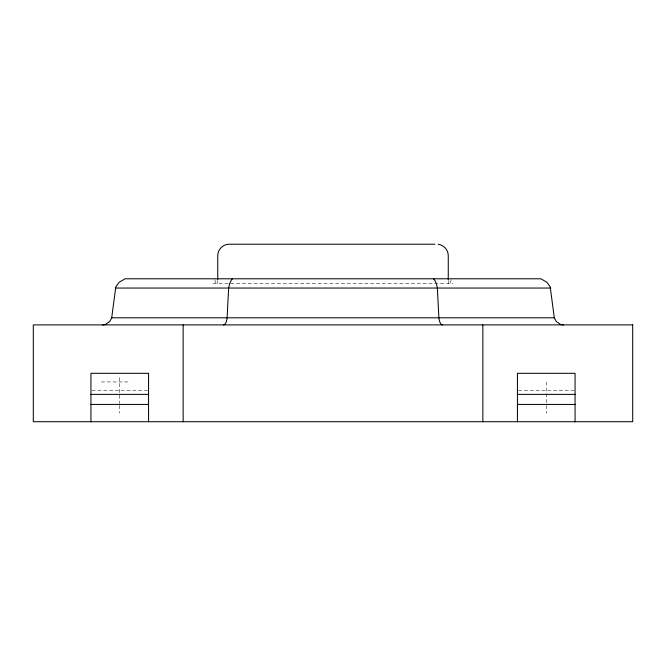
<?xml version="1.0" encoding="UTF-8"?>
<svg xmlns="http://www.w3.org/2000/svg" width="666" height="666" viewBox="0 0 666 666"><rect width="100%" height="100%" fill="white"/><g stroke="black" fill="none" stroke-linecap="round" stroke-linejoin="round"><path stroke-width="0.5" stroke-dasharray="3.33 2.5" d="M217.74 283.558L217.74 280.461M451.048 279.687L450.574 283.558M213.12 283.558L452.88 283.558M101.307 381.951L130.128 381.951M91.966 390.601L147.544 390.601M518.456 390.601L574.034 390.601M214.951 279.687L215.426 283.558M546.245 381.951L546.245 403.521M546.245 405.469L546.245 413.136M448.26 280.461L448.26 283.558M119.755 377.63L119.755 394.364M119.755 395.138L119.755 403.521M119.755 405.469L119.755 413.136"/><path stroke-width="1" d="M217.74 279.429L217.74 255.736C217.615 249.575 223.11 244.081 229.27 244.206L434.89 244.206M102.464 324.891A11.247 10.34 -90 0 0 105.536 324.384L109.79 321.478L111.705 317.799L115.767 286.963L119.156 282.234L125.1 278.788L540.9 278.788L546.844 282.234L550.233 286.963L554.295 317.799L556.21 321.478L560.464 324.384A11.247 10.34 -90 0 0 563.536 324.891M115.318 288.045L550.682 288.045M111.705 317.799L554.295 317.799M90.934 394.38L148.568 394.38M517.432 394.38L575.066 394.38M90.934 404.429L148.568 404.429M517.432 404.429L575.066 404.429M438.236 244.305C443.814 244.946 448.343 250.116 448.26 255.736L448.26 279.429M575.066 421.794L575.066 373.31L517.432 373.31L517.432 421.794M482.85 324.891L482.85 421.72M183.15 324.891L183.15 421.72M148.568 421.794L148.568 373.31L90.934 373.31L90.934 421.794M223.493 324.891A11.031 4.096 -90 0 0 224.725 324.384L226.14 322.236L227.064 318.789L228.638 288.045L229.545 283.966L231.285 280.161A16.975 6.302 -90 0 1 232.551 278.788M442.507 324.891A11.031 4.096 -90 0 1 441.275 324.384L439.86 322.236L438.936 318.789L437.362 288.045L436.455 283.966L434.715 280.161A16.975 6.302 -90 0 0 433.449 278.788M632.7 324.891L33.3 324.891L33.3 421.72L632.7 421.72L632.7 324.891"/></g></svg>
